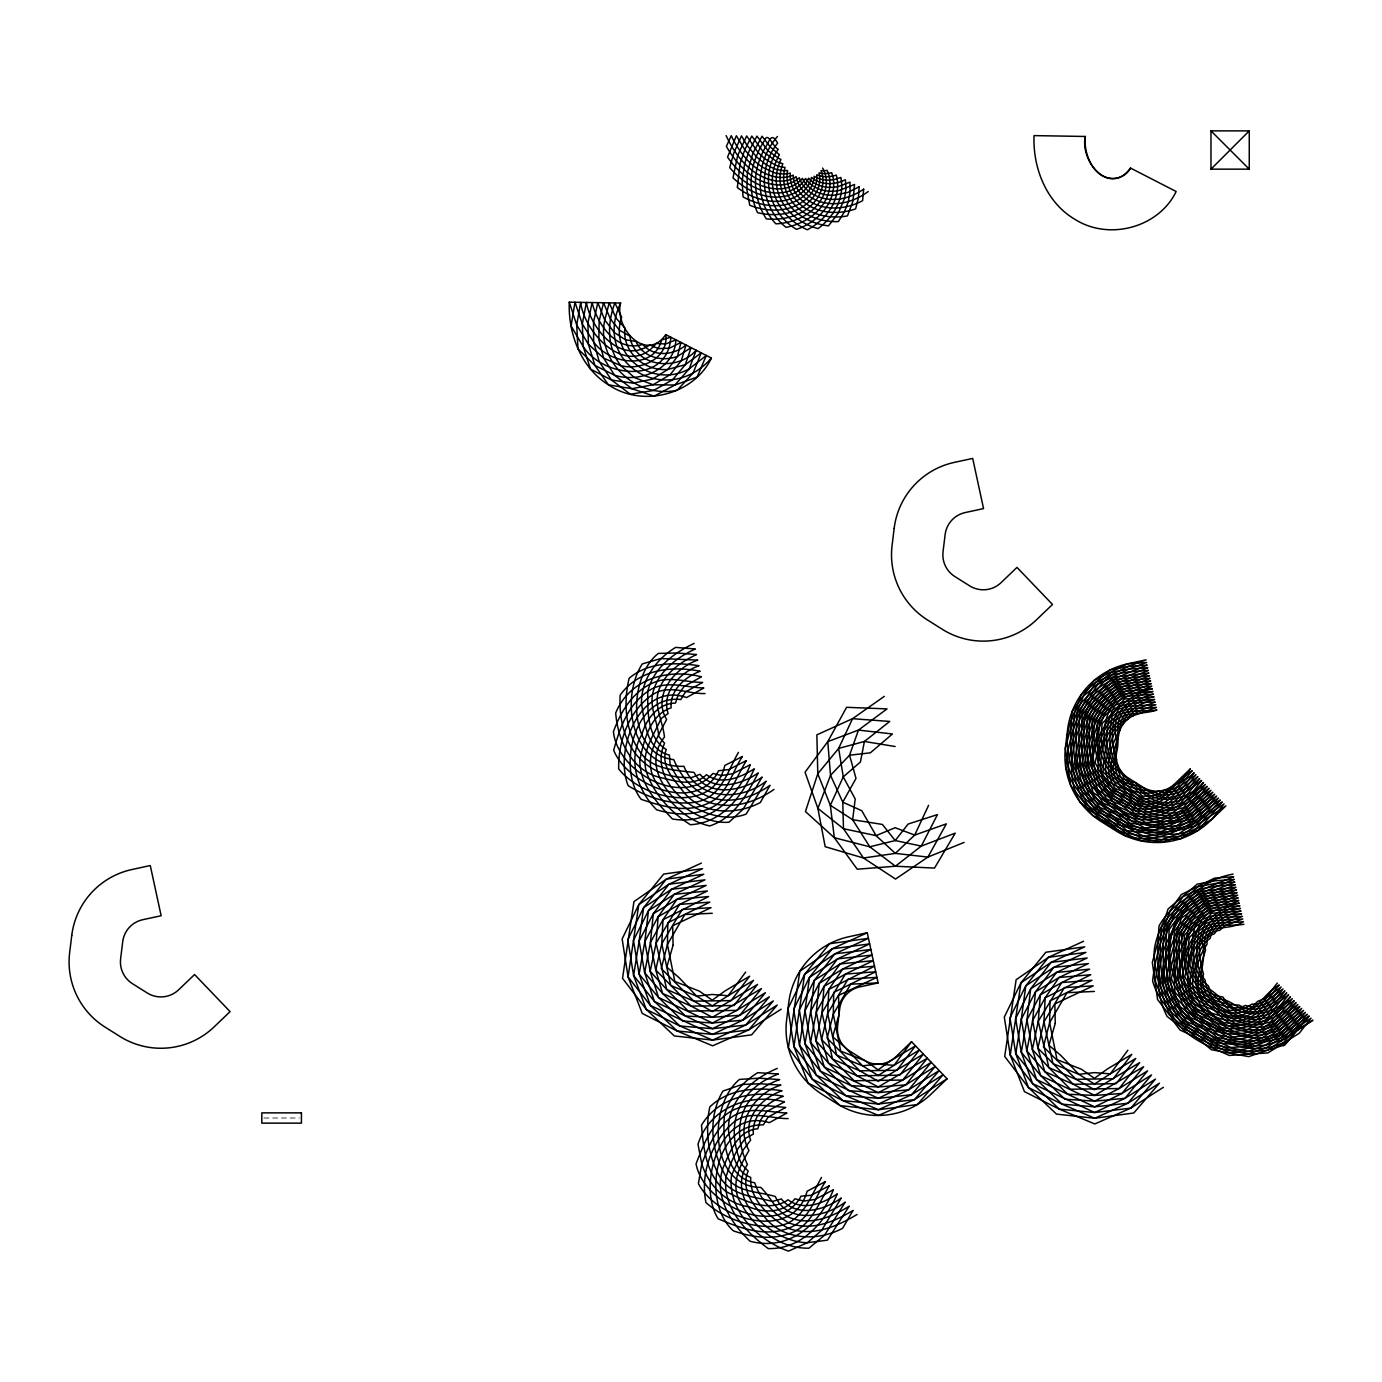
<?xml version="1.0" encoding="UTF-8"?>
<svg xmlns="http://www.w3.org/2000/svg" width="1382" height="1382" viewBox="0 0 1382 1382"><rect width="100%" height="100%" fill="white"/><g stroke="black" fill="none" stroke-linecap="round" stroke-linejoin="round"><path stroke-width="0.75" stroke-dasharray="5 3.75" d="M263.91 1118.003L299.341 1118.003"/><path stroke-width="1.5" d="M569.28 302.174C568.002 334.461 581.58 369.34 610.447 386.062C644.116 407.379 693.954 394.371 711.402 358.076L665.744 334.617C645.947 363.293 614.109 327.88 620.604 303.038L569.28 302.174L576.709 325.012L588.404 344.222L594.916 365.453L608.46 384.852L631.747 388.688L654.118 396.133L674.865 385.042L697.064 377.096L706.323 355.468L689.203 368.839L674.865 385.042L653.133 384.766L631.747 388.688L614.575 375.213L594.916 365.453L577.97 348.851L576.709 325.012L580.682 302.364C584.448 334.289 628.499 378.582 656.156 343.427L665.606 344.032L675.884 339.834C674.727 369.374 640.073 383.419 614.575 375.213L603.658 358.128L588.404 344.222L587.937 323.025L592.083 302.554C597.473 324.632 616.769 352.617 642.785 344.412C653.79 357.489 673.863 355.347 686.025 345.034L681.343 360.564L670.184 374.643L653.133 384.766L634.511 377.614L620.708 365.591L603.658 358.128L598.838 339.592L599.166 321.039L603.502 302.744L610.412 319.052L619.689 330.333L629.864 336.12C634.303 367.422 677.439 371.827 696.183 350.251L689.203 368.839C654.118 388.739 608.356 357.092 621.641 317.065L614.904 302.934C607.113 323.371 606.836 347.642 620.708 365.591C640.712 371.084 668.871 358.249 665.744 334.617M1085.354 136.472C1079.67 161.124 1109.47 196.849 1130.493 168.051L1176.151 191.511C1158.686 227.805 1108.865 240.814 1075.196 219.496C1046.329 202.774 1032.751 167.896 1034.03 135.609L1085.354 136.472C1082.97 155.751 1096.22 184.031 1119.351 177.432A19.262 19.262 0 0 0 1130.545 168.068M620.604 303.038C591.41 365.245 667.817 408.018 711.402 358.076M928.583 805.326L914.711 835.073L895.329 853.385L863.508 858.015L825.175 846.7L817.885 808.401L805.05 772.21L827.766 741.633L846.596 707.308L887.002 708.897L858.464 730.076L827.766 741.633L830.53 775.319L842.778 802.147L843.486 828.716L863.508 858.015L895.536 879.056L927.909 857.082L964.1 842.415M738.472 752.361C727.174 771.622 720.92 798.606 694.628 802.32C671.514 805.395 647.726 797.811 628.171 785.684C613.694 749.821 640.384 681.205 686.612 697.547L703.835 687.994C684.971 687.51 664.915 679.288 647.795 691.415C628.033 704.716 619.672 728.228 613.694 750.219C627.791 785.874 697.945 814.482 718.571 770.741L728.729 769.584L746.366 760.601C735.604 778.049 729.523 800.472 708.672 808.85C692.019 815.708 673.587 815.052 656.605 809.748C637.465 790.659 627.082 759.34 641.784 734.706C646.258 719.072 657.867 703.438 675.487 703.058L678.355 694.42L684.176 686.405L701.417 676.835C668.145 668.18 629.639 678.804 615.698 712.991C617.754 739.906 631.021 769.826 659.283 777.289C674.727 780.657 693.418 787.602 706.461 774.697C721.49 785.65 740.337 777.582 754.244 768.841C742.255 795.842 722.682 822.929 690.361 824.726C670.961 812.357 653.893 794.149 646.482 772.072C640.54 752.326 653.79 735.846 660.959 718.709L668.111 713.492C661.218 691.933 679.979 672.481 698.998 665.692C674.986 662.341 648.849 661.684 629.138 678.268C622.626 704.924 625.735 737.193 645.083 758.044C658.471 769.809 677.163 770.517 694.023 772.383C707.308 798.191 742.583 791.402 762.138 777.081L743.084 809.23L728.97 822.204C690.827 825.572 634.148 774.559 664.466 737.09C662.738 719.797 651.596 702.799 660.734 685.645C667.99 670.754 682.034 661.408 696.58 654.532L676.886 652.978L658.35 653.41C627.48 677.456 626.823 754.52 673.742 759.634C691.916 802.424 732.235 811.908 770.033 785.322L760.307 802.545C736.33 815.259 703.144 814.758 684.453 793.095C674.917 780.485 660.216 766.855 666.228 749.459C647.104 737.884 647.536 711.143 647.795 691.415C653.41 668.18 673.552 653.047 694.161 643.39M821.53 1177.412C810.059 1197.434 801.75 1224.953 774.058 1226.525C749.631 1227.216 724.358 1218.872 705.96 1202.599C700 1173.543 711.592 1141.152 734.015 1122.011C750.391 1109.539 769.878 1118.694 788.103 1118.591M745.675 972.082L728.124 995.714L712.3 1005.871L691.069 1006.113L662.617 993.468L644.651 972.721L639.123 941.038L643.632 907.629L666.331 879.125L701.382 863.111M911.55 1041.734L893.999 1065.349L878.175 1075.524L856.944 1075.766L828.492 1063.121L810.526 1042.373L804.998 1010.691L809.507 977.281L832.206 948.778L867.24 932.746L878.123 982.93L859.742 986.903A25.671 25.671 0 0 0 839.686 1008.877L837.596 1026.031A25.671 25.671 0 0 0 849.412 1050.873L864.199 1060.184A25.671 25.671 0 0 0 895.622 1056.988L911.55 1041.734L947.067 1078.806L931.14 1094.06A77.012 77.012 0 0 1 836.87 1103.631L822.065 1094.319A77.012 77.012 0 0 1 786.634 1019.795L788.742 1002.658A77.012 77.012 0 0 1 848.859 936.737L867.24 932.746M1127.85 1050.234L1110.299 1073.866L1094.475 1084.024L1073.244 1084.265L1044.792 1071.62L1026.826 1050.873L1021.298 1019.19L1025.807 985.781L1048.506 957.277L1083.557 941.263M777.461 136.472C756.282 160.606 753.052 199.613 775.889 223.849C793.579 223.02 812.08 215.074 821.34 199.319A73.488 73.488 0 0 0 822.1 197.954A63.036 63.036 0 0 0 823.862 194.43A62.726 62.726 0 0 0 825.071 190.664A49.838 49.838 0 0 0 825.952 187.123A49.907 49.907 0 0 0 826.298 183.46A39.612 39.612 0 0 0 826.332 180.075A40.095 40.095 0 0 0 825.866 176.706A32.011 32.011 0 0 0 825.14 173.631A32.943 32.943 0 0 0 823.966 170.677A26.707 26.707 0 0 0 822.584 168.051M1277.383 983.086C1265.618 996.612 1257.257 1017.636 1236.372 1018.292C1215.365 1017.014 1193.046 1007.547 1180.107 990.358C1154.056 944.493 1179.502 883.392 1233.09 874.115M1283.308 1045.846L1308.961 1016.046M1210.977 169.157L1249.259 130.875L1249.259 169.157L1210.977 169.157L1210.977 130.875L1249.259 130.875M884.29 696.355L852.539 718.692L816.866 734.844L817.781 773.765L805.447 811.545L834.331 837.717L857.237 869.209L895.432 866.22L934.508 868.086L955.221 833.139L921.31 846.078L895.432 866.22L869.796 846.821L852.642 819.716L830.34 805.274L817.781 773.765L838.649 748.422L852.539 718.692L889.714 721.439L864.406 741.46L838.649 748.422L843.262 776.874L855.216 799.003L852.642 819.716L882.355 824.432L895.225 840.55L921.31 846.078L937.462 814.603L908.112 824.052L895.225 840.55L869.796 846.821L834.331 837.717L830.34 805.274L843.262 776.874L860.433 762L864.406 741.46L895.156 746.522M868.242 191.511C855.078 201.34 837.665 206.557 821.495 202.048A73.747 73.747 0 0 1 819.958 201.651L817.418 200.666A74.334 74.334 0 0 1 815.967 200.044A63.987 63.987 0 0 1 812.357 198.352A64.747 64.747 0 0 1 809.023 196.123A51.808 51.808 0 0 1 806.069 193.86A52.689 52.689 0 0 1 803.46 191.2A42.134 42.134 0 0 1 801.249 188.557A43.153 43.153 0 0 1 799.418 185.603A43.188 43.188 0 0 1 796.637 187.676A44.742 44.742 0 0 1 793.544 189.317A55.677 55.677 0 0 1 790.107 190.854A58.009 58.009 0 0 1 786.427 191.839A69.843 69.843 0 0 1 783.473 192.478L782.437 192.668A70.499 70.499 0 0 1 780.934 192.772C760.808 194.43 742.289 182.424 729.713 167.619L733.859 152.884L741.529 135.868L746.867 145.093L756.662 157.047L766.561 165.011L774.231 168.673A64.902 64.902 0 0 0 777.41 169.589A54.347 54.347 0 0 0 780.865 170.366A47.99 47.99 0 0 0 784.32 170.573A39.473 39.473 0 0 0 787.567 170.539A35.535 35.535 0 0 0 787.17 173.683A43.412 43.412 0 0 0 787.014 177.069A40.061 40.061 0 0 0 787.274 180.386A49.441 49.441 0 0 0 787.809 183.91A46.625 46.625 0 0 0 788.794 187.296A57.871 57.871 0 0 0 790.107 190.854A55.556 55.556 0 0 0 791.869 194.171A68.115 68.115 0 0 0 793.717 197.16L793.994 197.609A67.165 67.165 0 0 0 796.568 200.684C808.971 214.918 829.476 219.272 847.477 215.903L852.953 201.15L854.542 184.48L838.857 190.561A73.954 73.954 0 0 1 837.319 190.871L834.607 191.096A73.436 73.436 0 0 1 833.035 191.182A63.175 63.175 0 0 1 829.027 191.234A63.175 63.175 0 0 1 825.071 190.664A50.495 50.495 0 0 1 821.444 189.887A50.737 50.737 0 0 1 817.971 188.591A40.544 40.544 0 0 1 814.844 187.123A40.89 40.89 0 0 1 811.977 185.223A32.84 32.84 0 0 1 809.489 183.219A33.237 33.237 0 0 1 807.295 180.869A27.035 27.035 0 0 1 805.499 178.468A27.329 27.329 0 0 1 803.858 180.973A33.669 33.669 0 0 1 801.819 183.443A34.723 34.723 0 0 1 799.418 185.603A34.688 34.688 0 0 1 797.95 182.718A35.897 35.897 0 0 1 796.896 179.643A29.177 29.177 0 0 1 796.187 176.706A30.819 30.819 0 0 1 793.51 178.192A37.815 37.815 0 0 1 790.487 179.522A40.182 40.182 0 0 1 787.256 180.386A49.545 49.545 0 0 1 783.749 181.007A53.328 53.328 0 0 1 780.104 181.094A65.438 65.438 0 0 1 776.235 180.956A67.804 67.804 0 0 1 774.317 180.61C751.203 176.309 735.449 155.821 726.12 135.609M781.193 1009.171L748.664 1029.953L712.628 1045.811L677.111 1030.989L642.267 1013.455L628.067 976.901L622.142 938.965L638.795 904.605L663.688 874.063L702.574 868.673L668.957 884.186L638.795 904.605L628.067 976.901L650.404 1005.474L677.111 1030.989L712.542 1034.392L748.664 1029.953L773.298 1000.931L742.79 1020.175L712.542 1034.392L650.404 1005.474L639.123 974.12L633.457 940.347L648.486 910.652L668.957 884.186L704.993 879.833L674.243 894.309L648.486 910.652L644.789 941.729L639.123 974.12L658.54 997.476L682.691 1021.039L712.438 1022.991L742.79 1020.175L765.403 992.691L736.934 1010.38L712.438 1022.991L658.54 997.476L650.179 971.339L644.789 941.729L658.16 916.681L674.243 894.309L707.411 890.975L679.512 904.415L658.16 916.681L656.105 943.111L650.179 971.339L666.694 989.477L688.271 1011.088L736.934 1010.38L757.509 984.45L712.352 1011.589L693.85 1001.138L666.694 989.477L656.105 943.111L679.512 904.415L709.83 902.135L667.834 922.727L667.437 944.493L661.252 968.54L693.85 1001.138L731.061 1000.603L749.631 976.21L725.205 990.825L712.248 1000.171L699.447 991.188L674.831 981.479L667.437 944.493L684.798 914.538L712.248 913.277M947.067 1078.806L914.538 1099.606L878.503 1115.447L842.985 1100.642L808.142 1083.108L793.924 1046.554L787.999 1008.618L804.67 974.258L829.563 943.716L868.449 938.326L834.832 953.839L804.67 974.258L793.924 1046.554L816.278 1075.11L842.985 1100.642L878.399 1104.045L914.538 1099.606L939.173 1070.566L908.665 1089.811L878.399 1104.045L816.278 1075.11L804.998 1043.773L799.332 1010L814.361 980.304L834.832 953.839L870.867 949.486L840.118 963.945L814.361 980.304L810.647 1011.382L804.998 1043.773L824.415 1067.129L848.565 1090.692L878.313 1092.644L908.665 1089.811L931.278 1062.326L902.809 1080.033L878.313 1092.644L824.415 1067.129L816.054 1040.974L810.647 1011.382L824.035 986.333L840.118 963.945L873.286 960.628L845.387 974.068L824.035 986.333L821.979 1012.764L816.054 1040.974L832.551 1059.13L854.145 1080.741L902.809 1080.033L923.383 1054.103L878.226 1081.225L859.725 1070.791L832.551 1059.13L821.979 1012.764L845.387 974.068L875.704 971.771L833.709 992.38L833.311 1014.146L827.127 1038.193L859.725 1070.791L896.935 1070.255L915.489 1045.863L891.062 1060.46L878.123 1069.823L865.305 1060.84L840.705 1051.132L833.311 1014.146L850.673 984.174L878.123 982.93M1163.368 1087.323L1130.839 1108.105L1094.803 1123.963L1059.286 1109.141L1024.442 1091.625L1010.242 1055.053L1004.299 1017.117L1020.97 982.775L1045.863 952.233L1084.749 946.825L1051.132 962.338L1020.97 982.775L1010.242 1055.053L1032.579 1083.626L1059.286 1109.141L1094.699 1112.545L1130.839 1108.105L1155.473 1079.083L1124.965 1098.327L1094.699 1112.545L1032.579 1083.626L1021.298 1052.272L1015.632 1018.499L1030.661 988.804L1051.132 962.338L1087.168 957.985L1056.418 972.462L1030.661 988.804L1026.964 1019.881L1021.298 1052.272L1040.715 1075.628L1064.866 1099.191L1094.613 1101.143L1124.965 1098.327L1147.578 1070.843L1119.109 1088.532L1094.613 1101.143L1040.715 1075.628L1032.354 1049.491L1026.964 1019.881L1040.335 994.85L1056.418 972.462L1089.586 969.128L1061.687 982.567L1040.335 994.85L1038.279 1021.263L1032.354 1049.491L1048.869 1067.63L1070.445 1089.241L1119.109 1088.532L1139.684 1062.603L1094.527 1089.742L1076.025 1079.29L1048.869 1067.63L1038.279 1021.263L1061.687 982.567L1092.005 980.287L1050.009 1000.879L1049.612 1022.645L1043.427 1046.71L1076.025 1079.29L1113.236 1078.755L1131.789 1054.362L1107.379 1068.977L1094.423 1078.323L1081.605 1069.34L1057.005 1059.631L1049.612 1022.645L1066.973 992.691L1094.423 991.43M1280.371 1040.957L1312.9 1020.175L1267.035 1050.355L1248.706 1056.643L1211.409 1049.715L1169.258 1014.785L1157.58 999.532L1152.329 962.442L1157.287 944.061L1170.278 910.548L1181.213 894.62L1214.588 878.123L1233.66 876.741C1206.192 888.16 1174.441 898.231 1159.049 925.94C1156.198 961.129 1156.458 1001.57 1180.124 1030.074L1229.79 1052.79L1267.035 1050.355L1285.07 1044.757L1309.169 1016.271L1265.342 1045.224L1248.343 1051.253L1213.672 1044.809C1192.545 1025.012 1163.644 1010.363 1155.3 980.581C1160.776 946.705 1169.828 908.423 1198.47 886.553L1215.728 883.392L1234.8 882.027C1209.008 892.945 1178.967 902.031 1164.093 927.858C1161.968 960.956 1161.778 998.789 1183.562 1025.893L1230.792 1047.487L1265.342 1045.224L1282.168 1040.197L1305.42 1012.367L1263.649 1040.093L1247.998 1045.863L1215.935 1039.903C1196.415 1020.918 1168.896 1007.703 1160.655 979.855C1166.356 948.173 1174.389 912.362 1200.837 891.407L1235.94 887.313C1211.841 897.73 1183.528 905.849 1169.155 929.792C1167.738 960.784 1167.116 995.99 1186.983 1021.713L1218.198 1034.997L1231.811 1042.183L1263.649 1040.093L1279.266 1035.636L1301.689 1008.463L1261.956 1034.963L1247.652 1040.473L1218.198 1034.997C1200.25 1016.807 1174.164 1005.008 1166.011 979.112C1171.936 949.641 1178.967 916.301 1203.204 896.279L1237.097 892.599C1214.64 902.515 1188.105 909.702 1174.199 931.71C1173.491 960.628 1172.489 993.209 1190.403 1017.532L1220.479 1030.091L1232.83 1036.863L1261.956 1034.963L1276.363 1031.093L1297.94 1004.559L1260.246 1029.832L1247.307 1035.083L1233.832 1031.559L1220.479 1030.091C1204.085 1012.712 1179.468 1002.278 1171.366 978.387C1177.481 951.092 1183.562 920.274 1205.57 901.133L1238.237 897.868C1217.404 907.3 1192.701 913.588 1179.243 933.627C1179.226 960.49 1177.879 990.393 1193.823 1013.352L1222.742 1025.185L1233.832 1031.559L1246.944 1029.694L1260.246 1029.832L1273.461 1026.532L1294.208 1000.654C1278.765 1010.968 1263.856 1022.162 1246.944 1029.694L1234.852 1026.256L1222.742 1025.185C1207.885 1008.618 1184.823 999.514 1176.721 977.644C1182.767 953.234 1188.537 923.47 1207.937 905.987L1239.378 903.154C1218.475 907.698 1204.05 923.522 1189.349 937.48C1185.082 962.839 1193.841 992.915 1222.863 997.009C1239.015 1021.505 1272.615 1016.91 1290.477 996.75L1270.559 1021.972L1258.553 1024.701L1246.599 1024.287L1234.852 1026.256L1225.005 1020.279L1204.102 1000.81L1195.292 995.455L1187.622 987.301L1182.076 976.919C1186.015 961.233 1187.674 943.146 1201.2 932.349C1213.31 922.139 1229.652 926.752 1243.955 924.282M777.237 1068.424C751.065 1079.204 725.515 1102.819 728.78 1133.516C732.754 1149.409 732.719 1170.468 750.702 1177.412C749.32 1200.06 770.43 1217.939 788.293 1228.304C812.063 1237.011 836.663 1226.801 857.047 1214.484M773.972 789.45C734.533 816.917 690.326 809.075 670.115 764.056L669.389 755.073C646.05 749.286 644.858 722.803 641.455 703.334C641.179 679.892 656.105 659.162 675.66 647.398L695.371 648.97C675.867 657.849 656.916 672.585 652.459 694.697C650.145 709.139 657.694 722.268 658.799 736.485L664.569 743.257C645.809 784.89 707.757 829.459 746.159 814.033L766.094 781.21C740.182 801.802 697.254 800.316 683.935 766.284C631.453 768.962 619.43 699.413 642.302 663.896L660.855 658.54L697.789 660.112C674.9 667.886 651.855 695.353 666.625 719.417C656.795 738.593 642.561 760.031 655.673 781.711C668.974 801.301 685.455 820.77 709.778 825.935C734.498 817.781 747.006 794.546 758.2 772.97C741.495 784.389 715.271 792.059 699.983 774.3L691.622 777.565C641.645 779.137 617.771 742.151 620.138 695.215C638.484 669.337 671.307 665.519 700.208 671.255C684.816 677.042 669.873 689.981 671.116 707.843C649.903 714.805 643.839 740.821 639.797 760.204C639.762 784.32 656.813 802.666 672.481 818.99C710.884 825.676 737.504 797.449 750.305 764.73L732.685 773.713L721.646 775.544L712.853 773.454C683.088 808.384 617.616 772.59 613.418 731.717C621.14 710.331 634.442 688.944 657.055 681.291C672.136 676.679 687.303 682.501 702.626 682.414L685.403 691.985L680.842 699.551C633.993 694.092 616.804 768.565 641.213 799.366C662.669 806.518 686.629 813.618 708.31 803.167C727.744 794.546 731.648 772.573 742.41 756.49L724.79 765.473C713.492 815.38 642.682 799.867 618.67 768.807C618.151 741.27 628.914 710.676 652.459 694.697C669.043 683.9 687.286 694.04 705.045 693.557M1210.977 130.875L1249.259 169.157M819.802 178.883A32.408 32.408 0 0 1 816.831 177.708A26.413 26.413 0 0 1 814.188 176.309A25.671 25.671 0 0 1 813.843 179.211A31.751 31.751 0 0 1 813.152 182.286A32.218 32.218 0 0 1 811.977 185.223A40.32 40.32 0 0 1 810.439 188.263A41.045 41.045 0 0 1 808.435 191.044A51.514 51.514 0 0 1 806.069 193.86A52.551 52.551 0 0 1 803.27 196.313A65.68 65.68 0 0 1 800.092 198.749A67.182 67.182 0 0 1 796.568 200.684C779.69 209.425 759.063 205.832 743.032 196.866L742.151 180.99L744.622 163.732L749.372 150.396L756.921 136.127L768.133 150.811L778.947 158.515A62.242 62.242 0 0 0 780.951 159.5A53.069 53.069 0 0 0 779.569 162.679A62.691 62.691 0 0 0 778.463 165.685L778.308 166.134A54.485 54.485 0 0 0 777.41 169.589A65.006 65.006 0 0 0 776.753 172.819L776.667 173.303A58.58 58.58 0 0 0 776.338 177A67.839 67.839 0 0 0 776.252 178.934L776.235 180.956A65.42 65.42 0 0 0 776.58 184.825L777.202 188.937A70.43 70.43 0 0 0 777.582 190.388C782.35 209.632 799.452 223.608 818.075 228.617C831.169 218.892 841.275 203.914 841.724 187.226A73.816 73.816 0 0 0 841.793 185.654L841.413 181.388A64.591 64.591 0 0 0 840.843 177.432A64.678 64.678 0 0 1 837.06 178.71A51.739 51.739 0 0 1 833.467 179.643A50.858 50.858 0 0 1 829.77 180.023A40.631 40.631 0 0 1 826.332 180.075A40.337 40.337 0 0 1 822.929 179.608A32.408 32.408 0 0 1 819.802 178.9A31.51 31.51 0 0 1 819.578 182.027A39.542 39.542 0 0 1 819.025 185.361A39.802 39.802 0 0 1 817.971 188.591A50.132 50.132 0 0 1 816.555 191.96A50.702 50.702 0 0 1 814.637 195.104A63.658 63.658 0 0 1 812.357 198.352A64.539 64.539 0 0 1 809.593 201.219C796.118 214.486 775.319 216.991 757.561 212.673C750.201 196.607 749.044 177.933 754.555 161.141C757.077 153.748 760.48 146.665 764.712 140.118C768.098 131.221 773.022 147.477 778.273 149.239C759.305 175.03 769.048 213.882 796.637 229.36C812.011 223.867 826.108 212.586 831.567 196.797A73.16 73.16 0 0 0 832.102 195.346L832.724 192.703A73.229 73.229 0 0 0 833.035 191.182A62.795 62.795 0 0 0 833.657 187.278A63.365 63.365 0 0 0 833.692 183.322A50.443 50.443 0 0 0 833.467 179.643A51.583 51.583 0 0 0 832.69 176.032A41.132 41.132 0 0 0 831.722 172.733A41.322 41.322 0 0 1 828.336 173.355A33.168 33.168 0 0 1 825.14 173.648A32.615 32.615 0 0 1 821.945 173.406A26.552 26.552 0 0 1 819.008 172.888A25.515 25.515 0 0 1 819.561 175.756A31.579 31.579 0 0 1 819.802 178.883M829.666 187.33A62.795 62.795 0 0 1 829.027 191.217A62.726 62.726 0 0 1 827.818 194.983A73.16 73.16 0 0 1 827.282 196.451L826.281 198.956A73.488 73.488 0 0 1 825.52 200.321C817.729 215.126 802.096 224.178 786.064 227.374C760.515 207.369 757.371 167.965 777.617 143.175C771.156 131.428 770.033 140.722 765.196 147.58C761.447 154.179 758.718 161.314 756.973 168.69C753.155 185.844 756.852 204.191 766.336 218.909C784.475 220.705 804.67 215.16 815.967 200.044A63.658 63.658 0 0 0 818.265 196.814A63.036 63.036 0 0 0 820.027 193.273A50.132 50.132 0 0 0 821.444 189.887A49.838 49.838 0 0 0 822.325 186.345A39.542 39.542 0 0 0 822.895 182.994A39.612 39.612 0 0 0 822.929 179.608A31.579 31.579 0 0 0 822.67 176.481A32.011 32.011 0 0 0 821.945 173.406A25.895 25.895 0 0 0 820.977 170.625A26.949 26.949 0 0 0 823.966 170.677A33.168 33.168 0 0 0 827.144 170.383A32.943 32.943 0 0 1 828.319 173.355A41.132 41.132 0 0 1 829.304 176.637A40.095 40.095 0 0 1 829.77 180.006A50.443 50.443 0 0 1 829.995 183.685A49.907 49.907 0 0 1 829.666 187.33A50.495 50.495 0 0 1 825.952 187.123A50.495 50.495 0 0 1 822.325 186.345A40.337 40.337 0 0 1 819.025 185.361A40.544 40.544 0 0 1 815.916 183.91A32.563 32.563 0 0 1 813.152 182.286A32.84 32.84 0 0 1 810.647 180.282A26.724 26.724 0 0 1 808.522 178.174A26.621 26.621 0 0 1 807.295 180.869A32.857 32.857 0 0 1 805.689 183.599A33.669 33.669 0 0 1 803.65 186.086A41.996 41.996 0 0 1 801.249 188.539A43.188 43.188 0 0 1 798.468 190.63A53.915 53.915 0 0 1 795.306 192.634A55.677 55.677 0 0 1 791.869 194.154A68.184 68.184 0 0 1 788.569 195.398L788.068 195.57A69.843 69.843 0 0 1 785.097 196.192C765.956 200.079 746.712 190.768 732.996 177.863L737.677 155.51L746.66 135.954L757.975 152.365L764.937 158.878L775.319 164.976A62.536 62.536 0 0 0 778.308 166.134A54.347 54.347 0 0 0 781.78 166.911A45.001 45.001 0 0 0 785.08 167.412A39.56 39.56 0 0 0 784.32 170.573A48.059 48.059 0 0 0 783.784 174.011A43.412 43.412 0 0 0 783.646 177.397A53.293 53.293 0 0 0 783.749 181.025A49.441 49.441 0 0 0 784.285 184.549A61.067 61.067 0 0 0 785.131 188.28A57.871 57.871 0 0 0 786.427 191.839A68.824 68.824 0 0 0 787.412 194.154L788.068 195.57A68.115 68.115 0 0 0 789.917 198.559C800.057 214.694 819.854 222.243 838.356 221.604L844.402 211.791L848.306 201.668L850.12 191.666L849.982 182.13L839.15 186.294A73.954 73.954 0 0 1 837.596 186.622A63.624 63.624 0 0 1 833.657 187.278A63.175 63.175 0 0 1 829.666 187.33M1099.83 722.233C1095.27 748.629 1104.322 780.294 1134.415 785.011C1146.663 786.652 1154.264 798.71 1167.324 797.587C1180.798 797.397 1191.215 787.895 1201.614 780.519C1189.816 795.03 1179.762 813.376 1160.137 818.109C1139.563 823.793 1119.766 814.136 1101.696 805.343C1081.605 793.544 1069.513 771.432 1068.027 748.439C1063.691 728.936 1075.887 712.646 1081.069 694.714L1110.282 669.838L1128.161 666.47L1147.233 665.105C1120.612 676.264 1089.707 685.852 1074.574 712.611C1071.257 741.512 1074.039 771.778 1084.421 798.9C1095.615 822.739 1120.111 831.1 1142.275 841.172L1180.902 838.632L1212.221 818.99L1224.037 803.927L1179.192 833.501L1161.536 839.669L1125.535 832.966C1103.613 812.789 1074.039 797.414 1065.626 766.665C1068.891 736.865 1079.066 707.083 1095.961 682.397L1128.161 666.47L1146.093 659.819L1127.712 663.809L1094.216 680.324L1072.052 711.661C1069.202 746.85 1069.461 787.274 1093.127 815.795L1142.793 838.511L1161.709 842.364L1198.073 830.478L1222.172 801.975C1193.651 821.806 1161.554 847.857 1124.412 835.419L1082.261 800.506L1070.601 785.235L1065.332 748.146L1070.29 729.765L1083.281 696.269L1111.474 672.274L1128.731 669.113L1147.803 667.748C1122.011 678.666 1091.97 687.752 1077.096 713.578C1074.971 746.677 1074.781 784.492 1096.565 811.614C1123.601 822.135 1149.513 841.793 1180.038 836.075L1225.903 805.879L1209.976 821.133A77.012 77.012 0 0 1 1115.706 830.703L1100.918 821.392A77.012 77.012 0 0 1 1065.487 746.867L1067.578 729.731A77.012 77.012 0 0 1 1127.712 663.809L1146.663 662.462L1128.731 669.113L1097.705 684.453C1081.536 708.569 1071.655 737.366 1068.303 766.302C1076.647 796.084 1105.548 810.733 1126.676 830.513C1149.271 834.469 1173.318 832.931 1195.171 825.918L1218.423 798.088L1176.652 825.814L1161.001 831.584L1128.939 825.624C1109.418 806.622 1081.899 793.423 1073.659 765.559C1079.359 733.894 1087.392 698.083 1113.84 677.128L1148.943 673.034C1124.844 683.451 1096.531 691.57 1082.158 715.496C1080.741 746.505 1080.119 781.711 1099.986 807.433L1131.202 820.718L1144.814 827.887L1176.652 825.814L1192.269 821.357L1214.692 794.184L1174.959 820.683L1160.655 826.194L1131.202 820.718C1113.253 802.527 1087.168 790.729 1079.014 764.833C1084.939 735.362 1091.97 702.021 1116.207 681.982L1150.1 678.303C1127.643 688.236 1101.109 695.422 1087.202 717.431C1086.494 746.349 1085.492 778.912 1103.406 803.253L1133.482 815.812L1145.833 822.584L1174.959 820.683L1189.366 816.797L1210.96 790.279L1173.266 815.553L1160.31 820.804L1146.835 817.28L1133.482 815.812C1117.088 798.433 1092.471 787.999 1084.369 764.108C1090.484 736.813 1096.565 705.977 1118.574 686.854L1151.241 683.589C1130.407 693.021 1105.721 699.309 1092.246 719.348C1092.229 746.211 1090.882 776.114 1106.827 799.072L1135.745 810.906L1146.835 817.28L1159.947 815.397L1173.266 815.553L1186.464 812.236L1207.212 786.375C1191.768 796.671 1176.859 807.883 1159.947 815.397L1147.855 811.977L1135.745 810.906C1120.888 794.339 1097.826 785.235 1089.724 763.365C1095.771 738.955 1101.54 709.191 1120.94 691.708L1152.381 688.875C1131.478 693.418 1117.053 709.242 1102.352 723.201C1098.085 748.56 1106.844 778.636 1135.866 782.73C1152.035 807.226 1185.618 802.631 1203.48 782.471L1183.562 807.693L1171.556 810.422L1159.602 810.007L1147.855 811.977L1138.008 806L1117.105 786.531L1108.295 781.175L1100.625 773.022L1095.08 762.639C1099.018 746.954 1100.677 728.867 1114.203 718.053C1126.313 707.86 1142.655 712.473 1156.959 710.003C1141.204 715.582 1120.785 709.951 1109.936 726.086C1101.609 740.286 1097.066 757.561 1098.12 774.041C1108.416 812.599 1155.387 841.31 1193.72 823.637L1216.557 796.136C1193.944 810.128 1172.679 831.187 1144.313 830.547C1120.698 828.181 1097.913 817.678 1080.085 802.113C1067.785 779.966 1070.169 753.881 1078.34 730.784C1087.185 710.538 1092.54 687.355 1112.648 674.71L1129.319 671.756L1148.373 670.391C1123.428 681.067 1094.25 689.653 1079.636 714.546C1077.856 746.591 1077.459 783.11 1098.275 809.524C1129.111 822.774 1162.417 845.128 1196.622 828.198L1220.289 800.023C1196.415 815.121 1173.491 837.077 1143.294 835.851C1112.7 822.428 1090.122 794.823 1076.336 765.196C1082.141 734.637 1089.672 700.052 1115.015 679.564L1149.53 675.677C1126.244 685.852 1098.811 693.488 1084.68 716.463C1082.417 742.013 1085.025 768.237 1093.11 792.456L1105.116 801.163L1130.079 823.171C1150.187 826.004 1171.297 824.674 1190.818 819.077L1212.826 792.232L1174.113 818.109L1160.483 823.499C1140.979 819.06 1123.894 808.073 1105.116 801.163L1097.446 789.226L1088.118 778.118L1081.691 764.471C1087.72 736.088 1094.268 704.008 1117.382 684.418L1150.67 680.946C1129.025 690.637 1103.406 697.357 1089.724 718.381C1087.997 742.272 1090.536 766.474 1097.446 789.226C1111.767 802.044 1131.823 803.944 1147.354 814.62C1160.414 819.699 1174.821 819.284 1187.915 814.516L1209.077 788.327C1197.486 796.827 1185.601 806.501 1170.709 807.848C1159.792 814.153 1146.905 815.76 1134.605 813.359C1118.988 796.378 1095.149 786.634 1087.047 763.728C1093.266 737.522 1098.88 707.964 1119.748 689.273L1151.811 686.232C1131.789 695.405 1108.036 701.261 1094.786 720.316C1090.899 746.263 1099.536 770.724 1111.957 792.802C1135.969 800.195 1158.6 821.081 1185.013 809.973L1205.346 784.423L1189.798 795.566L1179.209 800.852L1170.709 807.848L1159.429 807.313L1148.356 809.316L1136.885 808.453C1122.771 792.301 1100.521 783.836 1092.402 763.002C1094.665 737.85 1108.364 717.172 1124.482 698.998L1154.108 696.804C1137.852 700.19 1119.696 711.298 1120.025 729.938C1110.091 746.798 1102.231 770.949 1115.395 788.621C1130.752 793.717 1144.469 801.75 1159.429 807.313L1169.017 802.717L1179.209 800.852L1197.866 776.615C1186.741 785.131 1173.422 796.308 1158.375 791.143C1138.993 798.07 1116.639 785.667 1103.13 772.002C1103.631 752.965 1107.051 727.243 1127.418 719.486L1131.582 713.561L1137.386 708.707L1155.248 702.073C1135.244 702.488 1111.56 702.833 1099.83 722.233M1186.827 936.512C1182.266 962.909 1191.319 994.574 1221.412 999.307C1233.66 1000.931 1241.261 1012.989 1254.32 1011.866C1267.795 1011.676 1278.212 1002.175 1288.611 994.798C1276.813 1009.309 1266.758 1027.655 1247.117 1032.389C1226.56 1038.072 1206.762 1028.433 1188.693 1019.622C1168.602 1007.823 1156.509 985.712 1155.024 962.718C1150.688 943.215 1162.884 926.925 1168.066 908.993L1197.278 884.135L1215.158 880.766L1234.23 879.384C1207.609 890.544 1176.704 900.131 1161.571 926.89C1158.237 955.791 1161.035 986.057 1171.418 1013.179C1182.612 1037.018 1207.108 1045.379 1229.272 1055.451L1267.881 1052.911L1299.218 1033.27L1311.034 1018.223L1266.188 1047.781L1248.533 1053.948L1212.532 1047.262C1190.61 1027.068 1161.035 1011.693 1152.623 980.944C1155.888 951.144 1166.062 921.379 1182.957 896.676L1199.645 888.989L1216.315 886.035L1235.37 884.67C1210.425 895.346 1181.247 903.932 1166.633 928.825C1164.853 960.87 1164.456 997.389 1185.272 1023.803C1216.108 1037.053 1249.397 1059.407 1283.619 1042.477L1307.286 1014.319C1283.412 1029.4 1260.488 1051.357 1230.291 1050.147L1181.835 1027.983L1167.082 1016.392C1144.935 973.723 1168.93 923.072 1202.012 893.843L1236.527 889.956C1217.266 897.523 1197.589 905.4 1181.316 918.339C1174.873 938.637 1164.56 957.743 1163.333 979.475C1174.354 1004.541 1192.718 1026.118 1214.813 1042.356C1236.579 1045.932 1259.641 1044.464 1280.717 1037.917L1303.554 1010.415L1262.803 1037.519L1247.825 1043.168L1217.076 1037.45L1192.113 1015.442L1180.107 1006.735L1168.688 978.75C1174.7 950.367 1181.264 918.287 1204.378 898.697L1237.667 895.242C1216.022 904.916 1190.403 911.636 1176.721 932.677C1176.358 960.559 1175.184 991.81 1192.113 1015.442C1219.511 1025.755 1247.497 1047.47 1277.814 1033.356L1299.823 1006.511C1278.454 1019.415 1258.864 1039.523 1232.312 1039.523C1210.563 1027.724 1192.096 1010 1175.115 992.397C1172.368 973.222 1177.913 953.425 1186.827 936.512C1189.004 923.366 1196.466 911.878 1206.745 903.552L1238.808 900.511C1218.786 909.684 1195.033 915.54 1181.783 934.595C1182.094 960.421 1180.591 988.994 1195.534 1011.261C1221.222 1020.123 1246.529 1041.441 1274.912 1028.813L1296.074 1002.606C1284.483 1011.106 1272.597 1020.78 1257.706 1022.127C1246.789 1028.45 1233.901 1030.039 1221.602 1027.638C1203.86 1014.129 1190.023 996.577 1179.399 977.281C1181.662 952.129 1195.361 931.451 1211.478 913.277L1241.105 911.083C1224.849 914.469 1206.693 925.577 1207.022 944.217C1187.587 973.55 1192.856 1003.954 1223.882 1022.732C1240.051 1023.423 1255.979 1031.577 1272.01 1024.252L1292.343 998.702L1276.795 1009.845L1266.206 1015.131L1257.706 1022.127L1246.426 1021.592L1235.353 1023.596L1226.145 1017.826L1205.812 998.72L1197.451 993.848L1190.127 986.282L1184.754 976.556C1188.883 961.596 1190.075 944.01 1203.411 933.904C1215.331 924.834 1230.982 930.362 1243.385 921.639C1228.443 923.85 1211.375 919.859 1198.989 930.777C1196.708 946.86 1193.651 966.847 1205.139 980.166C1207.384 1000.568 1228.235 1015.424 1246.426 1021.592L1256.013 1016.997L1266.206 1015.131L1284.863 990.894C1273.738 999.411 1260.419 1010.587 1245.372 1005.422C1231.967 1012.28 1218.354 1003.246 1205.812 998.72C1193.443 981.203 1208.317 961.371 1201.977 942.282C1202.772 922.088 1222.016 909.788 1239.948 905.797L1209.112 908.423L1200.44 917.285L1194.566 927.668L1186.827 936.512M772.348 179.695C771.778 201.789 787.688 221.362 807.382 229.775C821.772 222.105 834.02 208.837 837.008 192.409A73.229 73.229 0 0 0 837.319 190.871L837.527 188.177A73.816 73.816 0 0 0 837.596 186.622A63.365 63.365 0 0 0 837.63 182.649A64.591 64.591 0 0 0 837.06 178.71A51.583 51.583 0 0 0 836.283 175.082A51.739 51.739 0 0 1 832.69 176.032A41.322 41.322 0 0 1 829.304 176.637A40.631 40.631 0 0 1 825.866 176.706A32.615 32.615 0 0 1 822.67 176.481A32.408 32.408 0 0 1 819.561 175.756A26.413 26.413 0 0 1 816.727 174.788A25.463 25.463 0 0 1 816.831 177.708A31.51 31.51 0 0 1 816.607 180.835A31.751 31.751 0 0 1 815.916 183.892A39.802 39.802 0 0 1 814.844 187.123A40.32 40.32 0 0 1 813.307 190.163A50.702 50.702 0 0 1 811.389 193.307A51.514 51.514 0 0 1 809.023 196.123A64.539 64.539 0 0 1 806.259 198.991A65.68 65.68 0 0 1 803.08 201.427C787.723 212.569 766.803 211.999 749.77 205.262L746.885 189.662L747.386 172.353L752.914 153.16L762.052 136.213L770.292 147.028L779.396 154.68A62.345 62.345 0 0 0 778.342 156.632L776.148 161.349A62.691 62.691 0 0 0 775.043 164.354L773.765 168.535A65.006 65.006 0 0 0 773.108 171.765L772.469 176.257A67.839 67.839 0 0 0 772.383 178.192L772.348 179.695M737.435 186.916L737.435 187.676C752.378 198.714 772.521 205.244 790.694 198.835A68.184 68.184 0 0 0 793.994 197.609A67.182 67.182 0 0 0 797.518 195.657A53.915 53.915 0 0 0 800.679 193.653A52.551 52.551 0 0 0 803.46 191.2A41.996 41.996 0 0 0 805.879 188.729A41.045 41.045 0 0 0 807.883 185.948A32.857 32.857 0 0 0 809.489 183.219A32.218 32.218 0 0 0 810.664 180.282A26.068 26.068 0 0 0 811.441 177.432A26.534 26.534 0 0 0 813.86 179.211A32.563 32.563 0 0 0 816.607 180.835A32.408 32.408 0 0 0 819.578 182.027A40.337 40.337 0 0 0 822.877 182.994A40.337 40.337 0 0 0 826.298 183.46A50.495 50.495 0 0 0 829.995 183.685A50.858 50.858 0 0 0 833.692 183.305A63.624 63.624 0 0 0 837.63 182.649A64.678 64.678 0 0 0 841.413 181.388L845.421 179.781L845.957 188.66L844.644 198.075L838.459 212.863L828.474 225.871C809.714 223.711 790.988 212.88 783.421 194.966A68.824 68.824 0 0 1 782.437 192.668L781.694 190.163A70.43 70.43 0 0 1 781.314 188.712A61.067 61.067 0 0 1 780.467 184.981A65.42 65.42 0 0 1 780.104 181.111A53.293 53.293 0 0 1 780.001 177.483A58.58 58.58 0 0 1 780.329 173.786A48.059 48.059 0 0 1 780.865 170.366A54.485 54.485 0 0 1 781.78 166.911A45.157 45.157 0 0 1 782.851 163.75A52.896 52.896 0 0 1 779.569 162.679A62.536 62.536 0 0 1 776.58 161.521L763.054 151.588L751.791 136.041L744.794 149.792L740.026 163.681L737.435 186.916M726.051 1176.652C721.888 1207.142 745.641 1231.863 768.237 1248.585C802.147 1249.345 824.778 1222.258 837.319 1193.875C823.188 1203.394 803.408 1211.444 788.068 1199.783C769.1 1213.223 743.862 1200.889 725.844 1191.405C706.34 1175.184 703.438 1148.839 701.503 1125.173C718.588 1096.824 752.931 1090.173 783.283 1096.289C767.356 1102.128 751.618 1115.55 753.38 1134.086L745.157 1138.509L737.625 1149.133L730.283 1164.266L726.051 1176.652C737.591 1192.891 758.269 1191.267 775.302 1196.501C787.74 1224.124 825.382 1217.577 845.214 1202.115L824.518 1235.266L808.936 1248.188C777.479 1248.741 751.791 1225.558 738.472 1198.799C731.337 1181.645 740.389 1165.061 748.958 1150.515C734.343 1123.842 753.967 1093.438 780.865 1085.146L760.342 1083.764L742.186 1084.438L722.924 1091.089C707.429 1117.088 710.901 1151.431 726.051 1176.652M1105.773 761.171L1105.635 770.983L1108.295 781.175L1113.667 790.711C1129.612 796.084 1143.864 804.67 1159.602 810.007L1169.863 805.291L1180.66 803.132L1199.731 778.567C1187.103 789.606 1168.343 801.335 1151.897 790.729C1135.296 790.884 1117.192 783.179 1105.635 770.983C1094.717 756.697 1097.343 738.092 1097.308 721.266L1105.358 711.834L1115.188 705.062L1123.307 696.563L1153.521 694.161C1138.941 698.031 1123.221 705.494 1118.608 721.179C1116.846 731.804 1119.455 742.428 1116.449 753.104A25.671 25.671 0 0 0 1128.248 777.945L1143.052 787.256A25.671 25.671 0 0 0 1174.475 784.06L1190.386 768.807C1178.293 785.926 1164.041 809.282 1139.148 803.547C1128.42 793.475 1113.771 784.216 1113.132 767.926C1114.358 756.973 1118.263 746.902 1115.861 735.518C1110.541 712.749 1132.635 695.146 1152.951 691.518L1122.115 694.127C1100.918 711.194 1099.122 746.073 1113.132 767.926C1132.566 778.152 1144.192 804.065 1169.017 802.717L1176.307 796.291L1194.134 772.711C1185.911 781.521 1173.197 783.508 1165.613 792.456C1158.686 797.69 1149.945 799.504 1141.411 798.641C1131.996 789.191 1117.779 780.985 1118.142 765.887C1106.654 752.568 1109.711 732.564 1111.992 716.498C1124.378 705.58 1141.446 709.553 1156.389 707.359L1138.543 713.993A25.671 25.671 0 0 0 1118.539 735.95C1113.754 752.24 1105.03 771.018 1117.105 786.531C1135.676 790.901 1150.342 805.706 1169.863 805.291L1177.758 798.571L1196 774.663L1180.453 785.822L1171.953 789.45L1164.767 789.899L1158.548 793.838L1150.895 796.049L1142.551 796.187L1123.946 778.17L1121.303 771.519C1101.506 756.766 1104.166 724.41 1115.188 705.062L1125.674 701.417L1154.678 699.43C1141.377 702.954 1126.382 709.415 1123.03 724.289C1110.195 732.149 1110.575 748.457 1105.773 761.171M1192.77 975.45L1192.631 985.262L1195.292 995.455L1200.664 1004.99C1216.609 1010.363 1230.861 1018.949 1246.599 1024.287L1256.86 1019.571L1267.657 1017.411L1286.728 992.846C1274.1 1003.885 1255.34 1015.615 1238.894 1005.025C1222.293 1005.163 1204.188 997.458 1192.631 985.262C1181.714 970.976 1184.339 952.371 1184.305 935.562L1192.355 926.113L1202.185 919.341L1210.304 910.842L1240.518 908.44C1221.256 911.688 1199.818 928.514 1205.553 950.142C1200.803 966.467 1191.992 985.28 1204.102 1000.81C1222.673 1005.18 1237.339 1020.002 1256.86 1019.571L1264.755 1012.851L1282.997 988.942L1267.449 1000.102L1258.95 1003.729L1251.764 1004.178L1245.545 1008.117L1237.892 1010.328L1229.548 1010.467L1210.943 992.449L1208.3 985.798C1188.503 971.062 1191.163 938.689 1202.185 919.341L1212.67 915.696L1241.675 913.727C1228.356 917.233 1213.379 923.712 1210.027 938.568C1197.192 946.428 1197.572 962.736 1192.77 975.45M859.12 186.829L858.447 197.678L855.631 208.872C838.356 214.953 817.401 213.709 803.08 201.427A65.783 65.783 0 0 1 800.092 198.749A67.165 67.165 0 0 1 797.518 195.657A53.881 53.881 0 0 1 795.306 192.651A55.556 55.556 0 0 1 793.544 189.334A44.604 44.604 0 0 1 792.128 186.138A46.625 46.625 0 0 1 791.143 182.752A37.625 37.625 0 0 1 790.487 179.539A40.061 40.061 0 0 1 790.245 176.205A32.667 32.667 0 0 1 790.279 173.096A35.587 35.587 0 0 1 787.17 173.666A43.464 43.464 0 0 1 783.784 173.994A47.99 47.99 0 0 1 780.329 173.786A58.528 58.528 0 0 1 776.667 173.303A64.902 64.902 0 0 1 773.488 172.404L762.242 167.136L754.555 161.141L745.174 150.327L736.399 135.781L727.537 157.082C739.301 174.201 757.975 189.541 779.793 188.816A70.499 70.499 0 0 0 781.314 188.712A61.154 61.154 0 0 0 785.114 188.28A58.009 58.009 0 0 0 788.794 187.296A46.781 46.781 0 0 0 792.128 186.138A44.742 44.742 0 0 0 795.22 184.497A36.053 36.053 0 0 0 797.967 182.718A34.723 34.723 0 0 0 800.368 180.576A28.21 28.21 0 0 0 802.406 178.347A27.502 27.502 0 0 0 803.858 180.973A33.842 33.842 0 0 0 805.689 183.599A33.237 33.237 0 0 0 807.883 185.948A41.408 41.408 0 0 0 810.439 188.246A40.89 40.89 0 0 0 813.307 190.163A51.169 51.169 0 0 0 816.555 191.96A50.737 50.737 0 0 0 820.027 193.273A63.468 63.468 0 0 0 823.862 194.413A63.175 63.175 0 0 0 827.818 194.983A73.436 73.436 0 0 0 829.39 195.138L832.102 195.346A73.436 73.436 0 0 0 833.674 195.259L847.736 192.478L859.12 186.829M604.78 320.037C595.815 361.445 636.48 399.122 677.197 390.242L693.125 372.967L701.244 352.859L685.265 364.71L672.516 379.843L653.617 390.45L630.365 394.233L611.518 380.033L590.546 369.132L583.187 346.536L571.077 325.997L574.981 302.261L582.323 324.01L593.621 341.907L599.287 361.79L611.518 380.033L633.129 383.16L652.632 379.083L667.852 369.426L685.265 364.71L691.104 347.642L677.405 356.435L667.852 369.426C644.634 371.603 622.038 351.978 624.906 328.018L616.027 318.05L609.203 302.848L604.78 320.037L614.472 332.647L625.493 339.782L635.996 341.509C642.734 357.299 662.237 362.032 677.405 356.435L680.963 342.442L669.544 348.16L658.488 348.627L649.678 344.982C621.209 364.9 590.96 329.434 586.383 302.468L582.323 324.01L583.187 346.536C603.502 378.132 668.266 384.438 670.806 337.225L661.684 339.903C653.323 371.205 608.926 363.984 593.621 341.907L593.552 322.023L597.801 302.658L604.78 320.037M662.997 919.704L661.771 943.802L655.724 969.939L662.617 993.468L685.489 1016.064L712.49 1028.692L745.727 1025.064L777.237 1005.042L751.601 1034.842L712.576 1040.11L674.33 1035.964L646.344 1009.465L622.522 978.301L633.958 901.6L666.331 879.125L703.784 874.253L671.6 889.248L643.632 907.629L627.791 939.656L633.595 975.519L646.344 1009.465L679.909 1026.014L712.576 1040.11L745.727 1025.064L769.359 996.802L739.871 1015.286L712.49 1028.692L679.909 1026.014L654.481 1001.466L633.595 975.519L639.123 941.038L653.323 913.675L671.6 889.248L706.202 885.413L676.886 899.354L653.323 913.675L650.438 942.42L644.651 972.721L654.481 1001.466L685.489 1016.064L712.386 1017.29L739.871 1015.286L761.465 988.562L712.386 1017.29L691.069 1006.113L655.724 969.939L650.438 942.42L662.997 919.704L676.886 899.354L708.62 896.555L662.997 919.704M828.872 989.357L827.645 1013.455L821.599 1039.592L828.492 1063.121L851.364 1085.716L878.365 1098.344L911.602 1094.717L943.111 1074.695L917.475 1104.494L878.451 1109.746L840.187 1105.617L812.219 1079.117L788.396 1047.953L799.832 971.252L832.206 948.778L869.658 943.906L837.475 958.901L809.507 977.281L793.665 1009.309L799.47 1045.155L812.219 1079.117L845.784 1095.667L878.451 1109.746L911.602 1094.717L935.217 1066.455L905.728 1084.922L878.365 1098.344L845.784 1095.667L820.355 1071.119L799.47 1045.155L804.998 1010.691L819.198 983.328L837.475 958.901L872.077 955.048L842.744 969.007L819.198 983.328L816.313 1012.073L810.526 1042.373L820.355 1071.119L851.364 1085.716L878.261 1086.943L905.728 1084.922L927.339 1058.215L878.261 1086.943L856.944 1075.766L821.599 1039.592L816.313 1012.073L828.872 989.357L842.744 969.007L874.495 966.208L828.872 989.357M1045.172 997.856L1043.946 1021.954L1037.899 1048.092L1044.792 1071.62L1067.664 1094.216L1094.665 1106.844L1127.902 1103.216L1159.412 1083.194L1133.776 1112.994L1094.751 1118.263L1056.504 1114.117L1028.519 1087.617L1004.697 1056.453L1016.133 979.752L1048.506 957.277L1085.958 952.405L1053.775 967.4L1025.807 985.781L1009.966 1017.808L1015.77 1053.671L1028.519 1087.617L1062.084 1104.166L1094.751 1118.263L1127.902 1103.216L1151.517 1074.954L1122.046 1093.438L1094.665 1106.844L1062.084 1104.166L1036.655 1079.618L1015.77 1053.671L1021.298 1019.19L1035.498 991.827L1053.775 967.4L1088.377 963.565L1059.044 977.506L1035.498 991.827L1032.613 1020.572L1026.826 1050.873L1036.655 1079.618L1067.664 1094.216L1094.561 1095.442L1122.046 1093.438L1143.64 1066.714L1094.561 1095.442L1073.244 1084.265L1037.899 1048.092L1032.613 1020.572L1045.172 997.856L1059.044 977.506L1090.795 974.707L1045.172 997.856M731.579 1175.253C726.707 1210.131 757.975 1240.362 788.483 1251.125L807.382 1242.694L827.455 1240.172L849.153 1206.244C831.29 1217.421 808.781 1226.421 788.206 1216.903C775.717 1210.511 770.517 1196.847 760.774 1187.397C709.346 1186.81 707.429 1105.617 739.543 1079.394L759.046 1078.202L779.655 1079.567C740.251 1093.853 730.698 1128.541 747.403 1164.49C724.393 1200.077 773.16 1242.608 807.382 1242.694L821.599 1230.377L841.258 1198.004C824.311 1210.338 796.498 1218.008 781.314 1198.937L772.503 1201.476C754.002 1196.536 732.184 1195.827 720.523 1178.051C708.102 1156.993 704.855 1130.701 709.812 1106.913C729.299 1088.221 756.852 1087.133 782.074 1090.726C762.311 1097.463 742.497 1117.969 750.616 1140.167L743.291 1149.824L731.579 1175.253M724.341 1115.965C722.613 1140.167 725.222 1177.326 754.762 1182.802C760.031 1199.351 773.54 1213.672 788.258 1222.604C810.439 1231.673 833.968 1222.12 853.109 1210.356L842.605 1228.304C817.608 1241.744 782.298 1240.38 764.142 1216.402C752.102 1205.087 740.666 1188.019 748.18 1171.072L741.702 1164.421C724.393 1125.725 737.591 1089.12 778.446 1074.004L757.768 1072.657C741.719 1082.521 729.057 1097.515 724.341 1115.965C709.553 1128.196 702.799 1146.473 696.062 1163.834C703.231 1204.171 777.185 1240.172 801.059 1196.138L811.044 1195.361L829.425 1185.652C818.265 1203.774 810.854 1226.905 788.345 1234.005C770.24 1240.017 751.048 1237.045 733.427 1230.861C701.192 1202.357 714.408 1123.169 763.296 1124.913L768.081 1117.105L785.684 1107.448C764.851 1105.755 741.823 1100.815 724.341 1115.965M863.681 189.179L862.61 200.684C848.082 208.388 830.081 210.859 814.758 204A74.334 74.334 0 0 1 813.307 203.396L809.593 201.219A64.747 64.747 0 0 1 806.259 198.991A65.783 65.783 0 0 1 803.27 196.313A52.689 52.689 0 0 1 800.662 193.653A53.881 53.881 0 0 1 798.468 190.63A43.153 43.153 0 0 1 796.637 187.676A44.604 44.604 0 0 1 795.22 184.497A35.897 35.897 0 0 1 794.166 181.422A37.625 37.625 0 0 1 793.51 178.209A30.611 30.611 0 0 1 793.182 175.151A32.805 32.805 0 0 1 790.245 176.205A40.182 40.182 0 0 1 787.014 177.051A43.464 43.464 0 0 1 783.646 177.38A53.328 53.328 0 0 1 780.001 177.466A58.528 58.528 0 0 1 776.338 177A67.804 67.804 0 0 1 774.421 176.654C753.933 171.904 739.957 153.765 731.251 135.695L726.379 146.371C736.865 165.045 754.088 183.029 776.58 184.825A65.438 65.438 0 0 0 780.467 184.981A61.154 61.154 0 0 0 784.285 184.549A49.545 49.545 0 0 0 787.809 183.91A46.781 46.781 0 0 0 791.143 182.752A37.815 37.815 0 0 0 794.166 181.422A36.053 36.053 0 0 0 796.896 179.66A29.333 29.333 0 0 0 799.28 177.76A28.176 28.176 0 0 0 800.368 180.576A34.688 34.688 0 0 0 801.819 183.443A33.842 33.842 0 0 0 803.668 186.086A42.134 42.134 0 0 0 805.879 188.729A41.408 41.408 0 0 0 808.453 191.044A51.808 51.808 0 0 0 811.389 193.307A51.169 51.169 0 0 0 814.637 195.104A63.987 63.987 0 0 0 818.265 196.814A63.468 63.468 0 0 0 822.1 197.954A73.747 73.747 0 0 0 823.62 198.352L826.281 198.956A73.436 73.436 0 0 0 827.853 199.112C840.55 200.684 853.299 196.348 863.681 189.179M1116.483 759.703C1111.525 778.031 1128.127 790.608 1140.271 801.094C1165.682 807.053 1173.784 780.346 1192.269 770.759C1181.403 782.16 1175.391 799.366 1159.256 804.618C1142.171 810.716 1125.57 801.612 1110.247 794.892C1092.056 772.555 1100.366 720.488 1132.774 715.997L1137.956 711.35L1155.818 704.716L1128.04 706.271L1118.677 709.191C1109.642 724.082 1111.715 743.913 1116.483 759.703M1203.48 973.982C1198.522 992.311 1215.123 1004.887 1227.268 1015.373C1252.679 1021.35 1260.781 994.643 1279.266 985.038C1268.4 996.439 1262.388 1013.645 1246.253 1018.897C1229.168 1024.995 1212.567 1015.891 1197.244 1009.171C1179.053 986.852 1187.363 934.768 1219.77 930.276L1224.953 925.629L1242.815 918.995L1215.037 920.567L1205.674 923.47C1196.639 938.361 1198.712 958.21 1203.48 973.982M71.76 935.459L69.653 952.595A77.012 77.012 0 0 0 105.084 1027.12L119.889 1036.431A77.012 77.012 0 0 0 214.158 1026.861L230.086 1011.607L194.568 974.535L178.641 989.788A25.671 25.671 0 0 1 147.218 992.967L132.43 983.673A25.671 25.671 0 0 1 120.614 958.832L122.722 941.678A25.671 25.671 0 0 1 142.761 919.704L161.141 915.73L150.275 865.547L131.895 869.537A77.012 77.012 0 0 0 71.76 935.459M894.171 528.321L892.081 545.458A77.012 77.012 0 0 0 927.512 619.982L942.299 629.294A77.012 77.012 0 0 0 1036.569 619.723L1052.497 604.47L1016.979 567.397L1001.069 582.651A25.671 25.671 0 0 1 969.628 585.847L954.841 576.536A25.671 25.671 0 0 1 943.042 551.694L945.133 534.54A25.671 25.671 0 0 1 965.172 512.567L983.552 508.593L972.686 458.409L954.306 462.4A77.012 77.012 0 0 0 894.171 528.321M701.762 1163.903L698.394 1183.614C717.344 1220.168 793.043 1242.263 807.105 1191.232L825.486 1181.524C814.326 1198.142 809.351 1220.928 788.293 1228.304C764.747 1237.218 740.009 1228.114 718.139 1218.786C696.632 1185.013 720.368 1106.965 769.359 1122.668L786.894 1113.028C767.407 1112.164 746.073 1105.134 729.178 1118.988C714.736 1130.113 708.344 1147.561 701.762 1163.903C708.534 1185.169 725.878 1203.532 748.612 1206.711C763.918 1213.396 784.043 1213.189 794.892 1198.816L803.996 1201.027L814.983 1199.472L833.381 1189.764C819.923 1224.158 789.502 1251.574 750.184 1241.278C729.541 1222.189 711.885 1192.493 724.583 1164.197C731.043 1149.219 738.955 1130.131 757.751 1128.8L760.653 1119.852L766.785 1111.543L784.475 1101.869C749.32 1092.609 709.502 1107.569 697.996 1144.279L701.762 1163.903M1194.566 927.668C1190.472 947.326 1187.501 974.085 1206.141 987.404C1223.536 995.645 1233.47 1019.657 1256.013 1016.997L1263.303 1010.57L1281.131 986.99L1265.584 998.149L1257.499 1001.449L1252.61 1006.735L1245.718 1010.812L1237.374 1012.989L1228.408 1012.92L1215.659 1008.445L1202.392 1002.9L1193.115 997.078C1185.773 981.203 1193.253 964.653 1197.503 949.123C1201.165 942.196 1206.952 936.443 1214.415 933.766L1218.579 927.84L1224.383 923.003L1242.245 916.352C1225.989 918.063 1207.557 915.437 1194.566 927.668M673.086 945.184L666.78 967.158L670.754 985.487L696.649 996.163L712.3 1005.871L733.997 1005.491L753.57 980.322L728.124 995.714L712.214 994.47L696.649 996.163L678.89 977.489L666.78 967.158L661.771 943.802L682.155 909.477L711.039 907.698L672.688 925.75L673.086 945.184M838.96 1014.837L832.655 1036.811L836.628 1055.122L862.523 1065.816L878.175 1075.524L899.872 1075.144L919.445 1049.975L893.999 1065.349L878.088 1064.123L862.523 1065.816L844.765 1047.124L832.655 1036.811L827.645 1013.455L848.03 979.13L876.914 977.35L838.546 995.403L838.96 1014.837M1055.261 1023.354L1048.955 1045.31L1052.929 1063.639L1078.824 1074.315L1094.475 1084.024L1116.172 1083.643L1135.745 1058.474L1110.299 1073.866L1094.389 1072.622L1078.824 1074.315L1061.065 1055.641L1048.955 1045.31L1043.946 1021.954L1064.33 987.629L1093.214 985.85L1054.846 1003.902L1055.261 1023.354M858.464 730.076L849.55 755.211L830.53 775.319L817.885 808.401L843.486 828.716L876.067 835.626L895.329 853.385L927.909 857.082L946.342 823.862L914.711 835.073L895.121 827.714L876.067 835.626L861.798 810.733L842.778 802.147L856.011 778.429L849.55 755.211L870.349 752.827L892.444 733.98L858.464 730.076M301.431 1112.873L261.82 1112.873L261.82 1123.134L301.431 1123.151L301.431 1112.89"/></g></svg>
